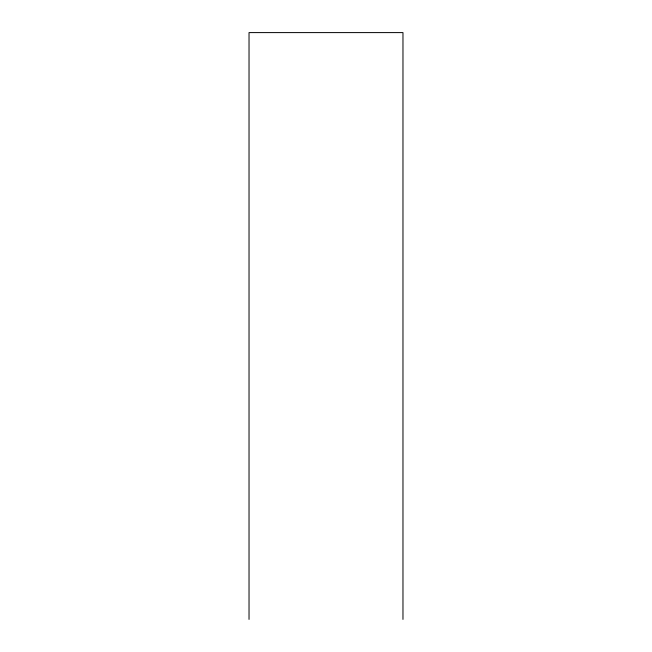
<?xml version="1.0" encoding="UTF-8"?>
<svg xmlns="http://www.w3.org/2000/svg" width="652" height="652" viewBox="0 0 652 652"><rect width="100%" height="100%" fill="white"/><g stroke="black" fill="none" stroke-linecap="round" stroke-linejoin="round"><path stroke-width="0.98" d="M402.969 619.4L402.969 32.6L249.031 32.6L249.031 619.4"/></g></svg>
